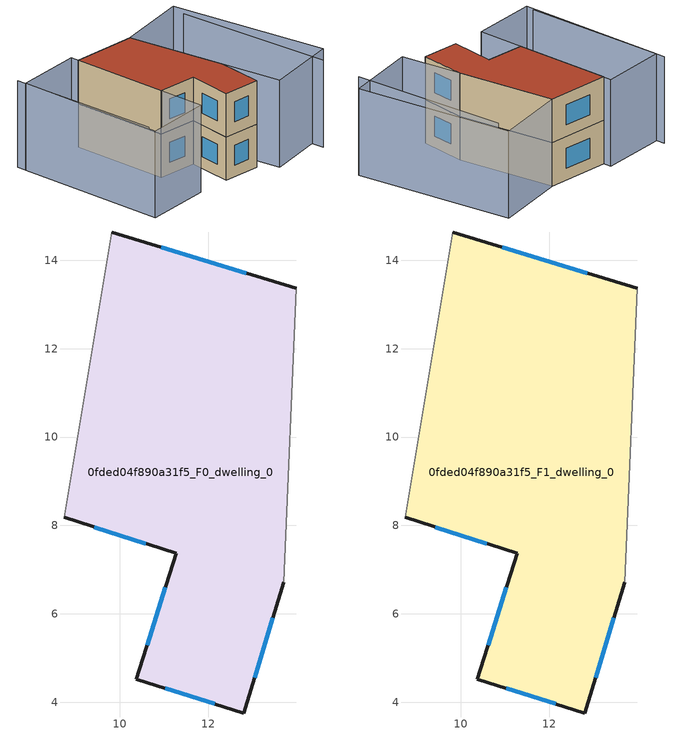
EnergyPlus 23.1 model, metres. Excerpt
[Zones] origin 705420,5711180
0fded04f890a31f5_F0_dwelling_0
 floor ground (EU_floor_Construction): 13.99,13.36 13.7,6.71 12.81,3.76 10.38,4.52 11.27,7.37 8.75,8.18 9.82,14.64 z0
 wall outside (EU_wall_Construction): 13.99,13.36 9.82,14.64 / 8.75,8.18 11.27,7.37 10.38,4.52 12.81,3.76 13.7,6.71 z0:3
 wall adiabatic (EU_wall_Construction): 13.7,6.71 13.99,13.36 / 9.82,14.64 8.75,8.18 z0:3
 window (EU_Window_Construction): 12.87,13.71 10.94,14.29 / 13.05,4.55 13.46,5.92 / 11.03,4.31 12.15,3.96 / 11.03,6.6 10.62,5.29 / 9.43,7.96 10.59,7.59 z0.81:2.19
0fded04f890a31f5_F1_dwelling_0
 floor to 0fded04f890a31f5_F0_dwelling_0 (EU_floor_Construction): 13.99,13.36 13.7,6.71 12.81,3.76 10.38,4.52 11.27,7.37 8.75,8.18 9.82,14.64 z3
 wall outside (EU_wall_Construction): 13.99,13.36 9.82,14.64 / 8.75,8.18 11.27,7.37 10.38,4.52 12.81,3.76 13.7,6.71 z3:6
 wall adiabatic (EU_wall_Construction): 13.7,6.71 13.99,13.36 / 9.82,14.64 8.75,8.18 z3:6
 window (EU_Window_Construction): 12.87,13.71 10.94,14.29 / 13.05,4.55 13.46,5.92 / 11.03,4.31 12.15,3.96 / 11.03,6.6 10.62,5.29 / 9.43,7.96 10.59,7.59 z3.81:5.19
 roof outside (EU_roof_Construction): 12.81,3.76 13.7,6.71 13.99,13.36 9.82,14.64 8.75,8.18 11.27,7.37 10.38,4.52 z6
shading: 17.2,1.53 18.45,12.07 / 5.61,16.55 4.08,6.45 / 13.52,2.52 13.99,13.36 / 13.99,13.36 19.03,13.14 / 19.03,13.14 18.56,2.3 / 18.56,2.3 13.52,2.52 / 9.91,15.19 8.24,5.1 / 8.24,5.1 3.84,5.83 / 3.84,5.83 5.51,15.92 / 5.51,15.92 9.91,15.19 z0:6
[Building]
EU S2 Campaign: North Axis=0; Terrain=City; Solar Distribution=FullExterior
[Site:Location]
London: Latitude=51.5; Longitude=-0.5; Time Zone=0; Elevation=25
[SizingPeriod:WeatherFileDays]
AnnualSizingPeriod: Begin Month=1; Begin Day of Month=1; End Month=12; End Day of Month=31; Day of Week for Start Day=Monday; Use Weather File Daylight Saving Period=No; Use Weather File Rain and Snow Indicators=No
[MATERIAL]
EU_InternalMass_Material: Roughness=MediumRough; Thickness=0.1; Conductivity=1; Density=1800; Specific Heat=900; Thermal Absorptance=0.9; Solar Absorptance=0.7; Visible Absorptance=0.7
[MATERIAL:NOMASS] Roughness=MediumRough; Thermal Absorptance=0.9; Solar Absorptance=0.7; Visible Absorptance=0.7
Name | Thermal Resistance
EU_wall_NoMass | 0.555556
EU_roof_NoMass | 0.510204
EU_floor_NoMass | 1.68919
[WINDOWMATERIAL:SIMPLEGLAZINGSYSTEM]
EU_Window_SimpleGlazing: UFactor=3.96; Solar Heat Gain Coefficient=0.85; Visible Transmittance=0.85
[CONSTRUCTION]
EU_wall_Construction: EU_wall_NoMass
EU_roof_Construction: EU_roof_NoMass
EU_floor_Construction: EU_floor_NoMass
EU_Window_Construction: EU_Window_SimpleGlazing
EU_InternalMass_Construction: EU_InternalMass_Material
[ZONE] Type=1; Multiplier=1; Ceiling Height=autocalculate; Floor Area=autocalculate; Part of Total Floor Area=Yes
Name | Volume
0fded04f890a31f5_F0_dwelling_0 | 116.105
0fded04f890a31f5_F1_dwelling_0 | 116.106
[INTERNALMASS] Construction=EU_InternalMass_Construction; Surface Area=38.7019
Name | Zone or ZoneList
0fded04f890a31f5_F0_dwelling_0_EU_InternalMass | 0fded04f890a31f5_F0_dwelling_0
0fded04f890a31f5_F1_dwelling_0_EU_InternalMass | 0fded04f890a31f5_F1_dwelling_0
[OTHEREQUIPMENT] Fuel Type=Electricity; Design Level Calculation Method=Watts/Area; Power per Zone Floor Area=1; Fraction Latent=0; Fraction Radiant=0; Fraction Lost=0; Carbon Dioxide Generation Rate=0; EndUse Subcategory=EU_Step8_InternalGains
Name | Zone or ZoneList or Space or SpaceList | Schedule
EU_Step8_InternalGain_0fded04f890a31f5_F0_dwelling_0_f000 | 0fded04f890a31f5_F0_dwelling_0 | EU_Step8_GainSchedule_0fded04f890a31f5_F0_dwelling_0_f000
EU_Step8_InternalGain_0fded04f890a31f5_F1_dwelling_0_f000 | 0fded04f890a31f5_F1_dwelling_0 | EU_Step8_GainSchedule_0fded04f890a31f5_F1_dwelling_0_f000
[ZONEVENTILATION:DESIGNFLOWRATE] Schedule=EU_AlwaysOn; Design Flow Rate Calculation Method=AirChanges/Hour; Air Changes per Hour=0.48; Ventilation Type=Natural; Fan Pressure Rise=0; Fan Total Efficiency=1; Constant Term Coefficient=1; Temperature Term Coefficient=0; Velocity Term Coefficient=0; Velocity Squared Term Coefficient=0; Minimum Indoor Temperature=-100; Maximum Indoor Temperature=100; Delta Temperature=-100; Minimum Outdoor Temperature=-100; Maximum Outdoor Temperature=100; Maximum Wind Speed=40
Name | Zone or ZoneList or Space or SpaceList
EU_ConstantAir_0fded04f890a31f5_F0_dwelling_0 | 0fded04f890a31f5_F0_dwelling_0
EU_ConstantAir_0fded04f890a31f5_F1_dwelling_0 | 0fded04f890a31f5_F1_dwelling_0
[HVACTEMPLATE:THERMOSTAT] Constant Heating Setpoint=20; Constant Cooling Setpoint=50
EU_HeatOnly_0fded04f890a31f5_F0_dwelling_0; EU_HeatOnly_0fded04f890a31f5_F1_dwelling_0
[HVACTEMPLATE:ZONE:IDEALLOADSAIRSYSTEM] System Availability Schedule=EU_AlwaysOn; Maximum Heating Supply Air Temperature=50; Minimum Cooling Supply Air Temperature=13; Maximum Heating Supply Air Humidity Ratio=0.0156; Minimum Cooling Supply Air Humidity Ratio=0.0077; Heating Limit=NoLimit; Cooling Limit=NoLimit; Heating Availability Schedule=EU_AlwaysOn; Cooling Availability Schedule=EU_CoolingOff; Dehumidification Control Type=ConstantSensibleHeatRatio; Cooling Sensible Heat Ratio=0.7; Dehumidification Setpoint=60; Humidification Control Type=None; Humidification Setpoint=30; Outdoor Air Method=None; Outdoor Air Flow Rate per Person=0.00944; Outdoor Air Flow Rate per Zone Floor Area=0; Outdoor Air Flow Rate per Zone=0; Demand Controlled Ventilation Type=None; Outdoor Air Economizer Type=NoEconomizer; Heat Recovery Type=None; Sensible Heat Recovery Effectiveness=0.7; Latent Heat Recovery Effectiveness=0.65
Name | Template Thermostat
0fded04f890a31f5_F0_dwelling_0 | EU_HeatOnly_0fded04f890a31f5_F0_dwelling_0
0fded04f890a31f5_F1_dwelling_0 | EU_HeatOnly_0fded04f890a31f5_F1_dwelling_0
[SIZING:ZONE] Zone Cooling Design Supply Air Temperature Input Method=SupplyAirTemperature; Zone Cooling Design Supply Air Temperature=13; Zone Heating Design Supply Air Temperature Input Method=SupplyAirTemperature; Zone Heating Design Supply Air Temperature=50; Zone Cooling Design Supply Air Humidity Ratio=0.008; Zone Heating Design Supply Air Humidity Ratio=0.008; Cooling Design Air Flow Method=DesignDay; Cooling Design Air Flow Rate=0; Cooling Minimum Air Flow per Zone Floor Area=0.000762; Cooling Minimum Air Flow=0; Cooling Minimum Air Flow Fraction=0.2; Heating Design Air Flow Method=DesignDay; Heating Design Air Flow Rate=0; Heating Maximum Air Flow per Zone Floor Area=0.002032; Heating Maximum Air Flow=0.141576; Heating Maximum Air Flow Fraction=0.3; Account for Dedicated Outdoor Air System=No; Dedicated Outdoor Air System Control Strategy=NeutralSupplyAir; Dedicated Outdoor Air Low Setpoint Temperature for Design=autosize; Dedicated Outdoor Air High Setpoint Temperature for Design=autosize; Zone Load Sizing Method=Sensible Load Only No Latent Load; Zone Latent Cooling Design Supply Air Humidity Ratio Input Method=HumidityRatioDifference; Zone Cooling Design Supply Air Humidity Ratio Difference=0.005; Zone Latent Heating Design Supply Air Humidity Ratio Input Method=HumidityRatioDifference; Zone Humidification Design Supply Air Humidity Ratio Difference=0.005
0fded04f890a31f5_F0_dwelling_0; 0fded04f890a31f5_F1_dwelling_0
[SCHEDULE:CONSTANT]
Name | Hourly Value
EU_AlwaysOn | 1
EU_CoolingOff | 0
[SCHEDULE:FILE] Column Number=1; Rows to Skip at Top=0; Number of Hours of Data=8760; Column Separator=Comma; Interpolate to Timestep=No; Minutes per Item=60; Adjust Schedule for Daylight Savings=Yes
Name | File
EU_Step8_GainSchedule_0fded04f890a31f5_F0_dwelling_0_f000 | ../../schedules/0fded04f890a31f5/0fded04f890a31f5_F0_dwelling_0_f000_gain.csv
EU_Step8_GainSchedule_0fded04f890a31f5_F1_dwelling_0_f000 | ../../schedules/0fded04f890a31f5/0fded04f890a31f5_F1_dwelling_0_f000_gain.csv
